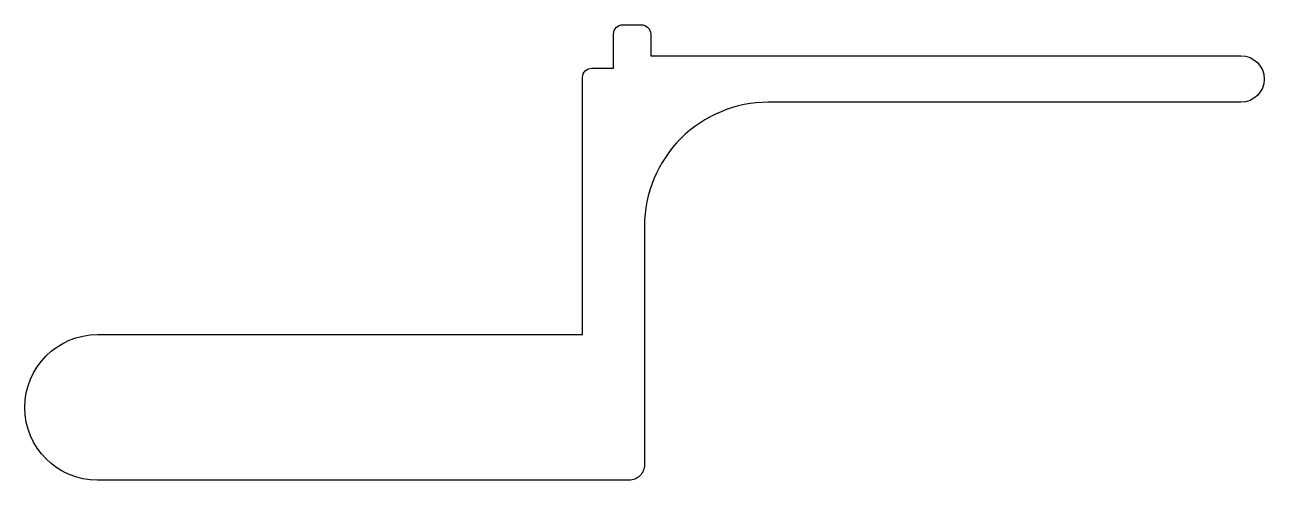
# Model space of a CAD drawing. Extents: x 154.5 to 194.5, y 225.1 to 239.8.
import ezdxf

# ---------------------------------------------------------------- set-up
doc = ezdxf.new("R2010")
doc.units = 0
doc.layers.get('0').update_dxf_attribs({"linetype": 'CONTINUOUS'})

msp = doc.modelspace()

# ---------------------------------------------------------------- linework, layer by layer
msp.add_lwpolyline([(172.475, 229.831), (172.475, 238.131, -0.414214), (172.775, 238.431), (173.475, 238.431), (173.475, 239.531, -0.414214), (173.775, 239.831), (174.375, 239.831, -0.414214), (174.675, 239.531), (174.675, 238.831), (193.725, 238.831, -1), (193.725, 237.331), (178.475, 237.331, 0.414214), (174.475, 233.331), (174.475, 225.631, -0.414214), (173.975, 225.131), (156.825, 225.131, -1), (156.825, 229.831)], format="xyb", close=True)

doc.saveas('drawing.dxf')
